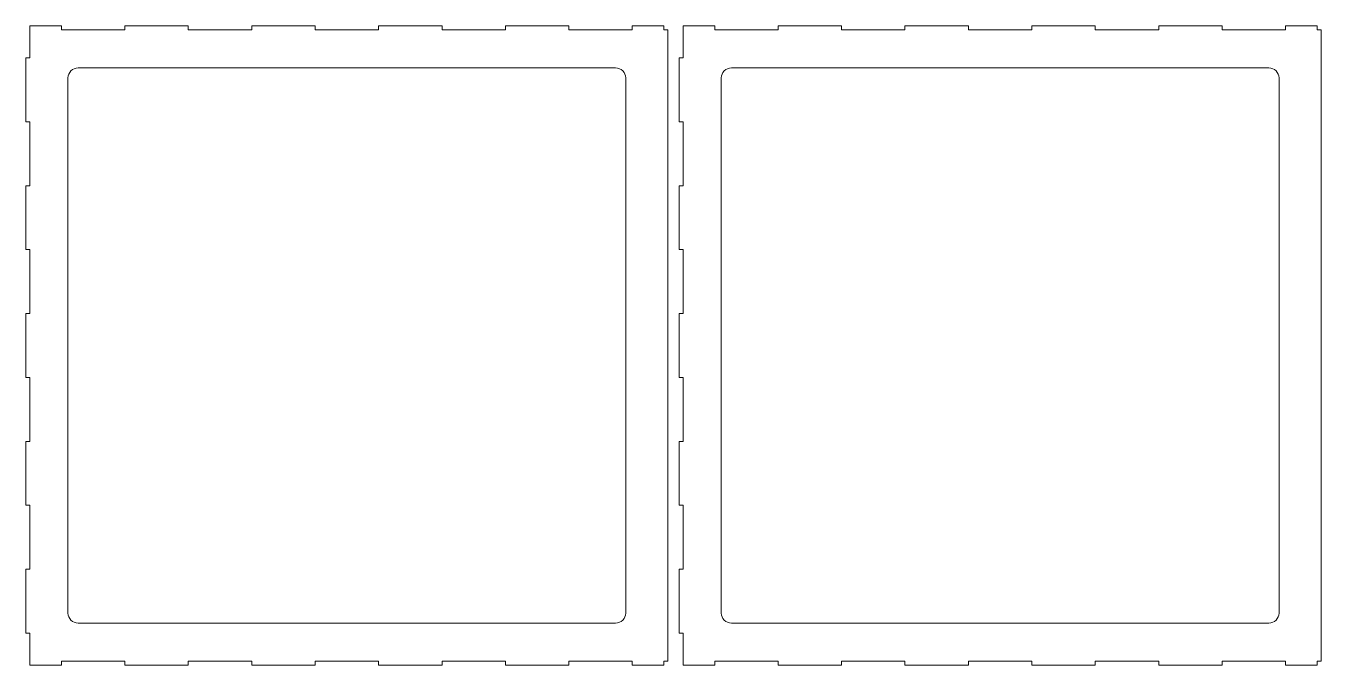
# Model space of a CAD drawing. Header units: millimetres. Extents: x -1160 to -143, y -819 to 758.
# Drawn here: x -1160 to -143, y -819 to -317 of the extents above; entities that cross this region are included whole.
import ezdxf

# ---------------------------------------------------------------- set-up
doc = ezdxf.new("R2010")
doc.units = ezdxf.units.MM
doc.header["$MEASUREMENT"] = 0
doc.layers.add('Layer 1', color=7, linetype='Continuous')

msp = doc.modelspace()

# ---------------------------------------------------------------- linework, layer by layer
at = {"layer": 'Layer 1', "color": 1, "lineweight": 18}
for points, knots in [([(-659.3478, -816.1291), (-659.3478, -816.1291), (-656.3478, -816.1291), (-656.3478, -816.1291), (-656.3478, -816.1291), (-656.3478, -320.1291), (-656.3478, -320.1291), (-656.3478, -320.1291), (-659.3478, -320.1291), (-659.3478, -320.1291), (-659.3478, -320.1291), (-659.3478, -317.1291), (-659.3478, -317.1291), (-659.3478, -317.1291), (-684.2478, -317.1291), (-684.2478, -317.1291), (-684.2478, -317.1291), (-684.2478, -320.1291), (-684.2478, -320.1291), (-684.2478, -320.1291), (-734.0478, -320.1291), (-734.0478, -320.1291), (-734.0478, -320.1291), (-734.0478, -317.1291), (-734.0478, -317.1291), (-734.0478, -317.1291), (-783.8478, -317.1291), (-783.8478, -317.1291), (-783.8478, -317.1291), (-783.8478, -320.1291), (-783.8478, -320.1291), (-783.8478, -320.1291), (-833.6478, -320.1291), (-833.6478, -320.1291), (-833.6478, -320.1291), (-833.6478, -317.1291), (-833.6478, -317.1291), (-833.6478, -317.1291), (-883.4478, -317.1291), (-883.4478, -317.1291), (-883.4478, -317.1291), (-883.4478, -320.1291), (-883.4478, -320.1291), (-883.4478, -320.1291), (-933.2478, -320.1291), (-933.2478, -320.1291), (-933.2478, -320.1291), (-933.2478, -317.1291), (-933.2478, -317.1291), (-933.2478, -317.1291), (-983.0478, -317.1291), (-983.0478, -317.1291), (-983.0478, -317.1291), (-983.0478, -320.1291), (-983.0478, -320.1291), (-983.0478, -320.1291), (-1032.8478, -320.1291), (-1032.8478, -320.1291), (-1032.8478, -320.1291), (-1032.8478, -317.1291), (-1032.8478, -317.1291), (-1032.8478, -317.1291), (-1082.6478, -317.1291), (-1082.6478, -317.1291), (-1082.6478, -317.1291), (-1082.6478, -320.1291), (-1082.6478, -320.1291), (-1082.6478, -320.1291), (-1132.4478, -320.1291), (-1132.4478, -320.1291), (-1132.4478, -320.1291), (-1132.4478, -317.1291), (-1132.4478, -317.1291), (-1132.4478, -317.1291), (-1157.3478, -317.1291), (-1157.3478, -317.1291), (-1157.3478, -317.1291), (-1157.3478, -320.1291), (-1157.3478, -320.1291), (-1157.3478, -320.1291), (-1157.3478, -342.2291), (-1157.3478, -342.2291), (-1157.3478, -342.2291), (-1160.3478, -342.2291), (-1160.3478, -342.2291), (-1160.3478, -342.2291), (-1160.3478, -392.4291), (-1160.3478, -392.4291), (-1160.3478, -392.4291), (-1157.3478, -392.4291), (-1157.3478, -392.4291), (-1157.3478, -392.4291), (-1157.3478, -442.6291), (-1157.3478, -442.6291), (-1157.3478, -442.6291), (-1160.3478, -442.6291), (-1160.3478, -442.6291), (-1160.3478, -442.6291), (-1160.3478, -492.8291), (-1160.3478, -492.8291), (-1160.3478, -492.8291), (-1157.3478, -492.8291), (-1157.3478, -492.8291), (-1157.3478, -492.8291), (-1157.3478, -543.0291), (-1157.3478, -543.0291), (-1157.3478, -543.0291), (-1160.3478, -543.0291), (-1160.3478, -543.0291), (-1160.3478, -543.0291), (-1160.3478, -593.2291), (-1160.3478, -593.2291), (-1160.3478, -593.2291), (-1157.3478, -593.2291), (-1157.3478, -593.2291), (-1157.3478, -593.2291), (-1157.3478, -643.4291), (-1157.3478, -643.4291), (-1157.3478, -643.4291), (-1160.3478, -643.4291), (-1160.3478, -643.4291), (-1160.3478, -643.4291), (-1160.3478, -693.6291), (-1160.3478, -693.6291), (-1160.3478, -693.6291), (-1157.3478, -693.6291), (-1157.3478, -693.6291), (-1157.3478, -693.6291), (-1157.3478, -743.8291), (-1157.3478, -743.8291), (-1157.3478, -743.8291), (-1160.3478, -743.8291), (-1160.3478, -743.8291), (-1160.3478, -743.8291), (-1160.3478, -794.0291), (-1160.3478, -794.0291), (-1160.3478, -794.0291), (-1157.3478, -794.0291), (-1157.3478, -794.0291), (-1157.3478, -794.0291), (-1157.3478, -816.1291), (-1157.3478, -816.1291), (-1157.3478, -816.1291), (-1157.3478, -819.1291), (-1157.3478, -819.1291), (-1157.3478, -819.1291), (-1132.4478, -819.1291), (-1132.4478, -819.1291), (-1132.4478, -819.1291), (-1132.4478, -816.1291), (-1132.4478, -816.1291), (-1132.4478, -816.1291), (-1082.6478, -816.1291), (-1082.6478, -816.1291), (-1082.6478, -816.1291), (-1082.6478, -819.1291), (-1082.6478, -819.1291), (-1082.6478, -819.1291), (-1032.8478, -819.1291), (-1032.8478, -819.1291), (-1032.8478, -819.1291), (-1032.8478, -816.1291), (-1032.8478, -816.1291), (-1032.8478, -816.1291), (-983.0478, -816.1291), (-983.0478, -816.1291), (-983.0478, -816.1291), (-983.0478, -819.1291), (-983.0478, -819.1291), (-983.0478, -819.1291), (-933.2478, -819.1291), (-933.2478, -819.1291), (-933.2478, -819.1291), (-933.2478, -816.1291), (-933.2478, -816.1291), (-933.2478, -816.1291), (-883.4478, -816.1291), (-883.4478, -816.1291), (-883.4478, -816.1291), (-883.4478, -819.1291), (-883.4478, -819.1291), (-883.4478, -819.1291), (-833.6478, -819.1291), (-833.6478, -819.1291), (-833.6478, -819.1291), (-833.6478, -816.1291), (-833.6478, -816.1291), (-833.6478, -816.1291), (-783.8478, -816.1291), (-783.8478, -816.1291), (-783.8478, -816.1291), (-783.8478, -819.1291), (-783.8478, -819.1291), (-783.8478, -819.1291), (-734.0478, -819.1291), (-734.0478, -819.1291), (-734.0478, -819.1291), (-734.0478, -816.1291), (-734.0478, -816.1291), (-734.0478, -816.1291), (-684.2478, -816.1291), (-684.2478, -816.1291), (-684.2478, -816.1291), (-684.2478, -819.1291), (-684.2478, -819.1291), (-684.2478, -819.1291), (-659.3478, -819.1291), (-659.3478, -819.1291), (-659.3478, -819.1291), (-659.3478, -816.1291), (-659.3478, -816.1291)], [0, 0, 0, 0, 0.014285714, 0.014285714, 0.014285714, 0.028571429, 0.028571429, 0.028571429, 0.042857143, 0.042857143, 0.042857143, 0.057142857, 0.057142857, 0.057142857, 0.071428571, 0.071428571, 0.071428571, 0.085714286, 0.085714286, 0.085714286, 0.1, 0.1, 0.1, 0.114285714, 0.114285714, 0.114285714, 0.128571429, 0.128571429, 0.128571429, 0.142857143, 0.142857143, 0.142857143, 0.157142857, 0.157142857, 0.157142857, 0.171428571, 0.171428571, 0.171428571, 0.185714286, 0.185714286, 0.185714286, 0.2, 0.2, 0.2, 0.214285714, 0.214285714, 0.214285714, 0.228571429, 0.228571429, 0.228571429, 0.242857143, 0.242857143, 0.242857143, 0.257142857, 0.257142857, 0.257142857, 0.271428571, 0.271428571, 0.271428571, 0.285714286, 0.285714286, 0.285714286, 0.3, 0.3, 0.3, 0.314285714, 0.314285714, 0.314285714, 0.328571429, 0.328571429, 0.328571429, 0.342857143, 0.342857143, 0.342857143, 0.357142857, 0.357142857, 0.357142857, 0.371428571, 0.371428571, 0.371428571, 0.385714286, 0.385714286, 0.385714286, 0.4, 0.4, 0.4, 0.414285714, 0.414285714, 0.414285714, 0.428571429, 0.428571429, 0.428571429, 0.442857143, 0.442857143, 0.442857143, 0.457142857, 0.457142857, 0.457142857, 0.471428571, 0.471428571, 0.471428571, 0.485714286, 0.485714286, 0.485714286, 0.5, 0.5, 0.5, 0.514285714, 0.514285714, 0.514285714, 0.528571429, 0.528571429, 0.528571429, 0.542857143, 0.542857143, 0.542857143, 0.557142857, 0.557142857, 0.557142857, 0.571428571, 0.571428571, 0.571428571, 0.585714286, 0.585714286, 0.585714286, 0.6, 0.6, 0.6, 0.614285714, 0.614285714, 0.614285714, 0.628571429, 0.628571429, 0.628571429, 0.642857143, 0.642857143, 0.642857143, 0.657142857, 0.657142857, 0.657142857, 0.671428571, 0.671428571, 0.671428571, 0.685714286, 0.685714286, 0.685714286, 0.7, 0.7, 0.7, 0.714285714, 0.714285714, 0.714285714, 0.728571429, 0.728571429, 0.728571429, 0.742857143, 0.742857143, 0.742857143, 0.757142857, 0.757142857, 0.757142857, 0.771428571, 0.771428571, 0.771428571, 0.785714286, 0.785714286, 0.785714286, 0.8, 0.8, 0.8, 0.814285714, 0.814285714, 0.814285714, 0.828571429, 0.828571429, 0.828571429, 0.842857143, 0.842857143, 0.842857143, 0.857142857, 0.857142857, 0.857142857, 0.871428571, 0.871428571, 0.871428571, 0.885714286, 0.885714286, 0.885714286, 0.9, 0.9, 0.9, 0.914285714, 0.914285714, 0.914285714, 0.928571429, 0.928571429, 0.928571429, 0.942857143, 0.942857143, 0.942857143, 0.957142857, 0.957142857, 0.957142857, 0.971428571, 0.971428571, 0.971428571, 0.985714286, 0.985714286, 0.985714286, 1, 1, 1, 1]), ([(-146.4238, -816.1291), (-146.4238, -816.1291), (-143.4238, -816.1291), (-143.4238, -816.1291), (-143.4238, -816.1291), (-143.4238, -320.1291), (-143.4238, -320.1291), (-143.4238, -320.1291), (-146.4238, -320.1291), (-146.4238, -320.1291), (-146.4238, -320.1291), (-146.4238, -317.1291), (-146.4238, -317.1291), (-146.4238, -317.1291), (-171.3238, -317.1291), (-171.3238, -317.1291), (-171.3238, -317.1291), (-171.3238, -320.1291), (-171.3238, -320.1291), (-171.3238, -320.1291), (-221.1238, -320.1291), (-221.1238, -320.1291), (-221.1238, -320.1291), (-221.1238, -317.1291), (-221.1238, -317.1291), (-221.1238, -317.1291), (-270.9238, -317.1291), (-270.9238, -317.1291), (-270.9238, -317.1291), (-270.9238, -320.1291), (-270.9238, -320.1291), (-270.9238, -320.1291), (-320.7238, -320.1291), (-320.7238, -320.1291), (-320.7238, -320.1291), (-320.7238, -317.1291), (-320.7238, -317.1291), (-320.7238, -317.1291), (-370.5238, -317.1291), (-370.5238, -317.1291), (-370.5238, -317.1291), (-370.5238, -320.1291), (-370.5238, -320.1291), (-370.5238, -320.1291), (-420.3238, -320.1291), (-420.3238, -320.1291), (-420.3238, -320.1291), (-420.3238, -317.1291), (-420.3238, -317.1291), (-420.3238, -317.1291), (-470.1238, -317.1291), (-470.1238, -317.1291), (-470.1238, -317.1291), (-470.1238, -320.1291), (-470.1238, -320.1291), (-470.1238, -320.1291), (-519.9238, -320.1291), (-519.9238, -320.1291), (-519.9238, -320.1291), (-519.9238, -317.1291), (-519.9238, -317.1291), (-519.9238, -317.1291), (-569.7238, -317.1291), (-569.7238, -317.1291), (-569.7238, -317.1291), (-569.7238, -320.1291), (-569.7238, -320.1291), (-569.7238, -320.1291), (-619.5238, -320.1291), (-619.5238, -320.1291), (-619.5238, -320.1291), (-619.5238, -317.1291), (-619.5238, -317.1291), (-619.5238, -317.1291), (-644.4238, -317.1291), (-644.4238, -317.1291), (-644.4238, -317.1291), (-644.4238, -320.1291), (-644.4238, -320.1291), (-644.4238, -320.1291), (-644.4238, -342.2291), (-644.4238, -342.2291), (-644.4238, -342.2291), (-647.4238, -342.2291), (-647.4238, -342.2291), (-647.4238, -342.2291), (-647.4238, -392.4291), (-647.4238, -392.4291), (-647.4238, -392.4291), (-644.4238, -392.4291), (-644.4238, -392.4291), (-644.4238, -392.4291), (-644.4238, -442.6291), (-644.4238, -442.6291), (-644.4238, -442.6291), (-647.4238, -442.6291), (-647.4238, -442.6291), (-647.4238, -442.6291), (-647.4238, -492.8291), (-647.4238, -492.8291), (-647.4238, -492.8291), (-644.4238, -492.8291), (-644.4238, -492.8291), (-644.4238, -492.8291), (-644.4238, -543.0291), (-644.4238, -543.0291), (-644.4238, -543.0291), (-647.4238, -543.0291), (-647.4238, -543.0291), (-647.4238, -543.0291), (-647.4238, -593.2291), (-647.4238, -593.2291), (-647.4238, -593.2291), (-644.4238, -593.2291), (-644.4238, -593.2291), (-644.4238, -593.2291), (-644.4238, -643.4291), (-644.4238, -643.4291), (-644.4238, -643.4291), (-647.4238, -643.4291), (-647.4238, -643.4291), (-647.4238, -643.4291), (-647.4238, -693.6291), (-647.4238, -693.6291), (-647.4238, -693.6291), (-644.4238, -693.6291), (-644.4238, -693.6291), (-644.4238, -693.6291), (-644.4238, -743.8291), (-644.4238, -743.8291), (-644.4238, -743.8291), (-647.4238, -743.8291), (-647.4238, -743.8291), (-647.4238, -743.8291), (-647.4238, -794.0291), (-647.4238, -794.0291), (-647.4238, -794.0291), (-644.4238, -794.0291), (-644.4238, -794.0291), (-644.4238, -794.0291), (-644.4238, -816.1291), (-644.4238, -816.1291), (-644.4238, -816.1291), (-644.4238, -819.1291), (-644.4238, -819.1291), (-644.4238, -819.1291), (-619.5238, -819.1291), (-619.5238, -819.1291), (-619.5238, -819.1291), (-619.5238, -816.1291), (-619.5238, -816.1291), (-619.5238, -816.1291), (-569.7238, -816.1291), (-569.7238, -816.1291), (-569.7238, -816.1291), (-569.7238, -819.1291), (-569.7238, -819.1291), (-569.7238, -819.1291), (-519.9238, -819.1291), (-519.9238, -819.1291), (-519.9238, -819.1291), (-519.9238, -816.1291), (-519.9238, -816.1291), (-519.9238, -816.1291), (-470.1238, -816.1291), (-470.1238, -816.1291), (-470.1238, -816.1291), (-470.1238, -819.1291), (-470.1238, -819.1291), (-470.1238, -819.1291), (-420.3238, -819.1291), (-420.3238, -819.1291), (-420.3238, -819.1291), (-420.3238, -816.1291), (-420.3238, -816.1291), (-420.3238, -816.1291), (-370.5238, -816.1291), (-370.5238, -816.1291), (-370.5238, -816.1291), (-370.5238, -819.1291), (-370.5238, -819.1291), (-370.5238, -819.1291), (-320.7238, -819.1291), (-320.7238, -819.1291), (-320.7238, -819.1291), (-320.7238, -816.1291), (-320.7238, -816.1291), (-320.7238, -816.1291), (-270.9238, -816.1291), (-270.9238, -816.1291), (-270.9238, -816.1291), (-270.9238, -819.1291), (-270.9238, -819.1291), (-270.9238, -819.1291), (-221.1238, -819.1291), (-221.1238, -819.1291), (-221.1238, -819.1291), (-221.1238, -816.1291), (-221.1238, -816.1291), (-221.1238, -816.1291), (-171.3238, -816.1291), (-171.3238, -816.1291), (-171.3238, -816.1291), (-171.3238, -819.1291), (-171.3238, -819.1291), (-171.3238, -819.1291), (-146.4238, -819.1291), (-146.4238, -819.1291), (-146.4238, -819.1291), (-146.4238, -816.1291), (-146.4238, -816.1291)], [0, 0, 0, 0, 0.014285714, 0.014285714, 0.014285714, 0.028571429, 0.028571429, 0.028571429, 0.042857143, 0.042857143, 0.042857143, 0.057142857, 0.057142857, 0.057142857, 0.071428571, 0.071428571, 0.071428571, 0.085714286, 0.085714286, 0.085714286, 0.1, 0.1, 0.1, 0.114285714, 0.114285714, 0.114285714, 0.128571429, 0.128571429, 0.128571429, 0.142857143, 0.142857143, 0.142857143, 0.157142857, 0.157142857, 0.157142857, 0.171428571, 0.171428571, 0.171428571, 0.185714286, 0.185714286, 0.185714286, 0.2, 0.2, 0.2, 0.214285714, 0.214285714, 0.214285714, 0.228571429, 0.228571429, 0.228571429, 0.242857143, 0.242857143, 0.242857143, 0.257142857, 0.257142857, 0.257142857, 0.271428571, 0.271428571, 0.271428571, 0.285714286, 0.285714286, 0.285714286, 0.3, 0.3, 0.3, 0.314285714, 0.314285714, 0.314285714, 0.328571429, 0.328571429, 0.328571429, 0.342857143, 0.342857143, 0.342857143, 0.357142857, 0.357142857, 0.357142857, 0.371428571, 0.371428571, 0.371428571, 0.385714286, 0.385714286, 0.385714286, 0.4, 0.4, 0.4, 0.414285714, 0.414285714, 0.414285714, 0.428571429, 0.428571429, 0.428571429, 0.442857143, 0.442857143, 0.442857143, 0.457142857, 0.457142857, 0.457142857, 0.471428571, 0.471428571, 0.471428571, 0.485714286, 0.485714286, 0.485714286, 0.5, 0.5, 0.5, 0.514285714, 0.514285714, 0.514285714, 0.528571429, 0.528571429, 0.528571429, 0.542857143, 0.542857143, 0.542857143, 0.557142857, 0.557142857, 0.557142857, 0.571428571, 0.571428571, 0.571428571, 0.585714286, 0.585714286, 0.585714286, 0.6, 0.6, 0.6, 0.614285714, 0.614285714, 0.614285714, 0.628571429, 0.628571429, 0.628571429, 0.642857143, 0.642857143, 0.642857143, 0.657142857, 0.657142857, 0.657142857, 0.671428571, 0.671428571, 0.671428571, 0.685714286, 0.685714286, 0.685714286, 0.7, 0.7, 0.7, 0.714285714, 0.714285714, 0.714285714, 0.728571429, 0.728571429, 0.728571429, 0.742857143, 0.742857143, 0.742857143, 0.757142857, 0.757142857, 0.757142857, 0.771428571, 0.771428571, 0.771428571, 0.785714286, 0.785714286, 0.785714286, 0.8, 0.8, 0.8, 0.814285714, 0.814285714, 0.814285714, 0.828571429, 0.828571429, 0.828571429, 0.842857143, 0.842857143, 0.842857143, 0.857142857, 0.857142857, 0.857142857, 0.871428571, 0.871428571, 0.871428571, 0.885714286, 0.885714286, 0.885714286, 0.9, 0.9, 0.9, 0.914285714, 0.914285714, 0.914285714, 0.928571429, 0.928571429, 0.928571429, 0.942857143, 0.942857143, 0.942857143, 0.957142857, 0.957142857, 0.957142857, 0.971428571, 0.971428571, 0.971428571, 0.985714286, 0.985714286, 0.985714286, 1, 1, 1, 1]), ([(-1119.3478, -350.1291), (-1119.3478, -350.1291), (-697.3478, -350.1291), (-697.3478, -350.1291), (-692.9416, -350.1291), (-689.3478, -353.6741), (-689.3478, -358.0205), (-689.3478, -358.0205), (-689.3478, -778.2377), (-689.3478, -778.2377), (-689.3478, -782.5841), (-692.9416, -786.1291), (-697.3478, -786.1291), (-697.3478, -786.1291), (-1119.3478, -786.1291), (-1119.3478, -786.1291), (-1123.754, -786.1291), (-1127.3478, -782.5841), (-1127.3478, -778.2377), (-1127.3478, -778.2377), (-1127.3478, -358.0205), (-1127.3478, -358.0205), (-1127.3478, -353.6741), (-1123.754, -350.1291), (-1119.3478, -350.1291)], [0, 0, 0, 0, 0.125, 0.125, 0.125, 0.25, 0.25, 0.25, 0.375, 0.375, 0.375, 0.5, 0.5, 0.5, 0.625, 0.625, 0.625, 0.75, 0.75, 0.75, 0.875, 0.875, 0.875, 1, 1, 1, 1]), ([(-606.4238, -350.1291), (-606.4238, -350.1291), (-184.4238, -350.1291), (-184.4238, -350.1291), (-180.0176, -350.1291), (-176.4238, -353.6741), (-176.4238, -358.0205), (-176.4238, -358.0205), (-176.4238, -778.2377), (-176.4238, -778.2377), (-176.4238, -782.5841), (-180.0176, -786.1291), (-184.4238, -786.1291), (-184.4238, -786.1291), (-606.4238, -786.1291), (-606.4238, -786.1291), (-610.83, -786.1291), (-614.4238, -782.5841), (-614.4238, -778.2377), (-614.4238, -778.2377), (-614.4238, -358.0205), (-614.4238, -358.0205), (-614.4238, -353.6741), (-610.83, -350.1291), (-606.4238, -350.1291)], [0, 0, 0, 0, 0.125, 0.125, 0.125, 0.25, 0.25, 0.25, 0.375, 0.375, 0.375, 0.5, 0.5, 0.5, 0.625, 0.625, 0.625, 0.75, 0.75, 0.75, 0.875, 0.875, 0.875, 1, 1, 1, 1])]:
    msp.add_open_spline(points, degree=3, knots=knots, dxfattribs=at)

doc.saveas('drawing.dxf')
